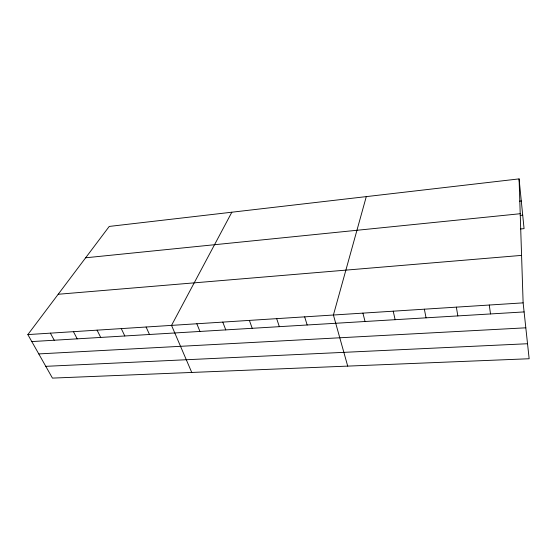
<?xml version="1.0" encoding="UTF-8"?>
<svg xmlns="http://www.w3.org/2000/svg" width="557" height="557" viewBox="0 0 557 557"><rect width="100%" height="100%" fill="white"/><g stroke="black" fill="none" stroke-linecap="round" stroke-linejoin="round"><path stroke-width="0.84" d="M366.29 196.614L333.413 315.018L347.707 366.109M231.851 212.203L171.535 325.385L191.754 372.445M519.075 178.894L523.127 302.862L529.15 358.743L52.442 378.106L27.85 334.59L109.242 226.427L519.075 178.894L524.067 228.635L520.614 228.969M519.59 201.161L521.296 200.98M85.646 257.787L520.217 213.728M520.189 215.427L522.717 215.176M58.186 294.27L521.575 255.385M27.85 334.59L523.127 302.862M31.798 341.58L524.102 311.92M38.767 353.911L525.815 327.815M45.785 366.332L527.535 343.732M50.381 333.142L54.231 340.23M73.447 331.666L77.193 338.844M97.078 330.155L100.706 337.424M121.287 328.602L124.803 335.975M146.094 327.015L149.485 334.485M196.844 323.763L199.963 331.45M222.786 322.099L225.766 329.89M249.39 320.4L252.21 328.296M276.676 318.653L279.336 326.667M304.672 316.856L307.165 324.989M362.913 313.125L365.037 321.5M393.221 311.182L395.136 319.69M424.357 309.191L426.056 317.824M456.364 307.144L457.833 315.91M489.276 305.034L490.508 313.939"/></g></svg>
